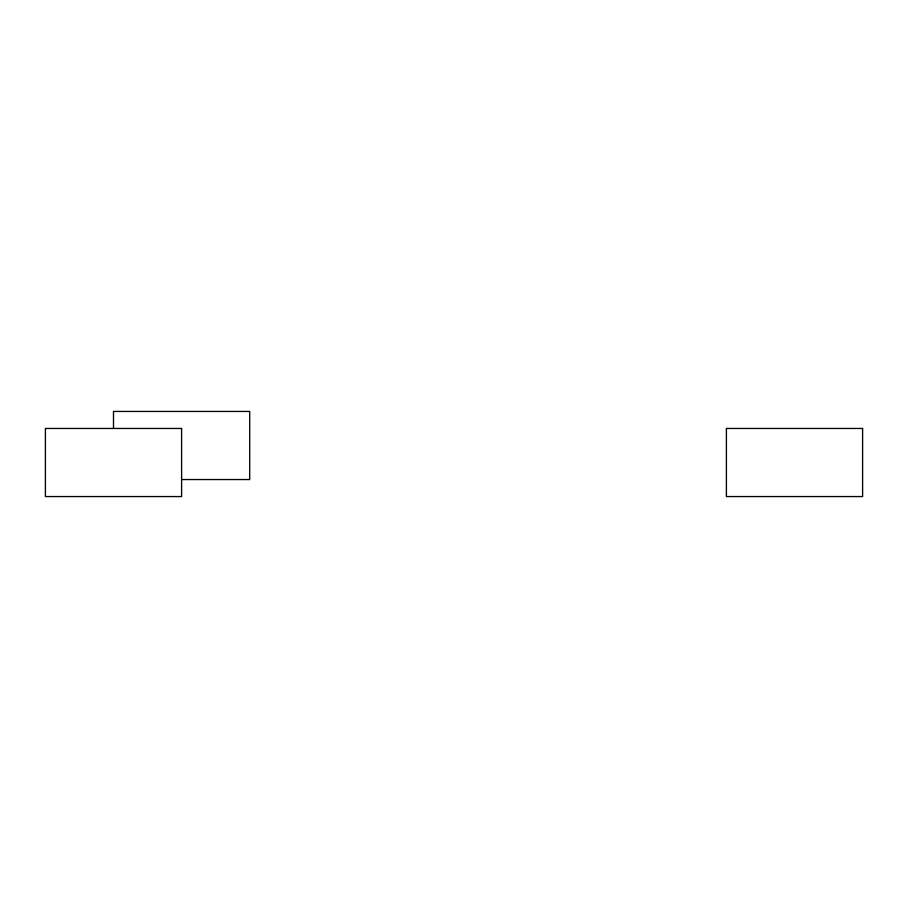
<?xml version="1.0" encoding="UTF-8"?>
<svg xmlns="http://www.w3.org/2000/svg" width="908" height="908" viewBox="0 0 908 908"><rect width="100%" height="100%" fill="white"/><g stroke="black" fill="none" stroke-linecap="round" stroke-linejoin="round"><path stroke-width="1.36" d="M181.6 479.538L249.7 479.538L249.7 411.438L113.5 411.438L113.5 428.462M181.6 428.462L45.4 428.462L45.4 496.562L181.6 496.562L181.6 428.462M862.6 428.462L726.4 428.462L726.4 496.562L862.6 496.562L862.6 428.462"/></g></svg>
